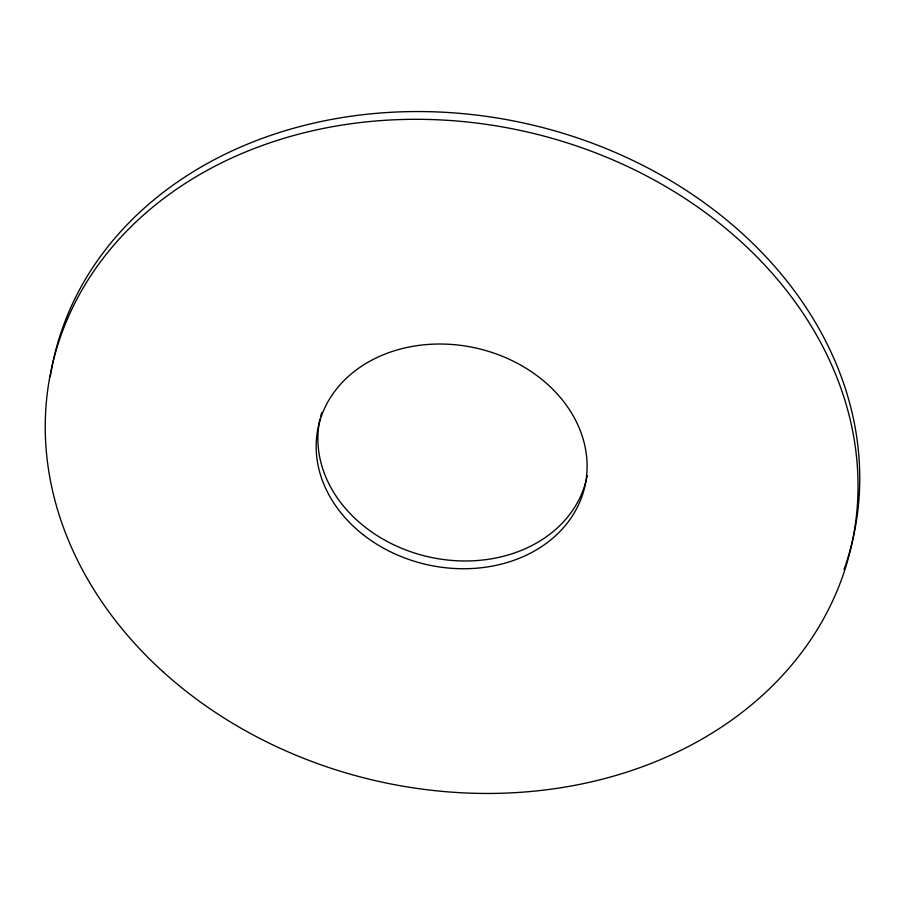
<?xml version="1.0" encoding="UTF-8"?>
<svg xmlns="http://www.w3.org/2000/svg" width="905" height="905" viewBox="0 0 905 905"><rect width="100%" height="100%" fill="white"/><g stroke="black" fill="none" stroke-linecap="round" stroke-linejoin="round"><path stroke-width="1.36" d="M845.406 565.591A409.66 333.097 12.5 0 1 844.014 569.573M50.25 376.684A409.66 333.097 12.5 0 1 532.016 124.924A409.66 333.097 12.5 0 1 845.847 564.256M586.055 480.781A136.553 111.032 12.5 0 1 427.703 556.654A136.553 111.032 12.5 0 1 320.053 419.026M320.664 416.458A136.553 111.032 12.5 0 1 321.716 412.635M587.198 475.623A136.553 111.032 12.5 0 1 586.372 479.492M162.911 671.668A409.66 333.097 12.5 0 0 843.686 573.351A409.66 333.097 12.5 0 0 348.323 124.121A409.66 333.097 12.5 0 0 162.911 671.668M362.916 534.504A136.553 111.032 12.5 0 0 584.653 487.252A136.553 111.032 12.5 0 0 407.352 347.384A136.553 111.032 12.5 0 0 362.916 534.504"/></g></svg>
